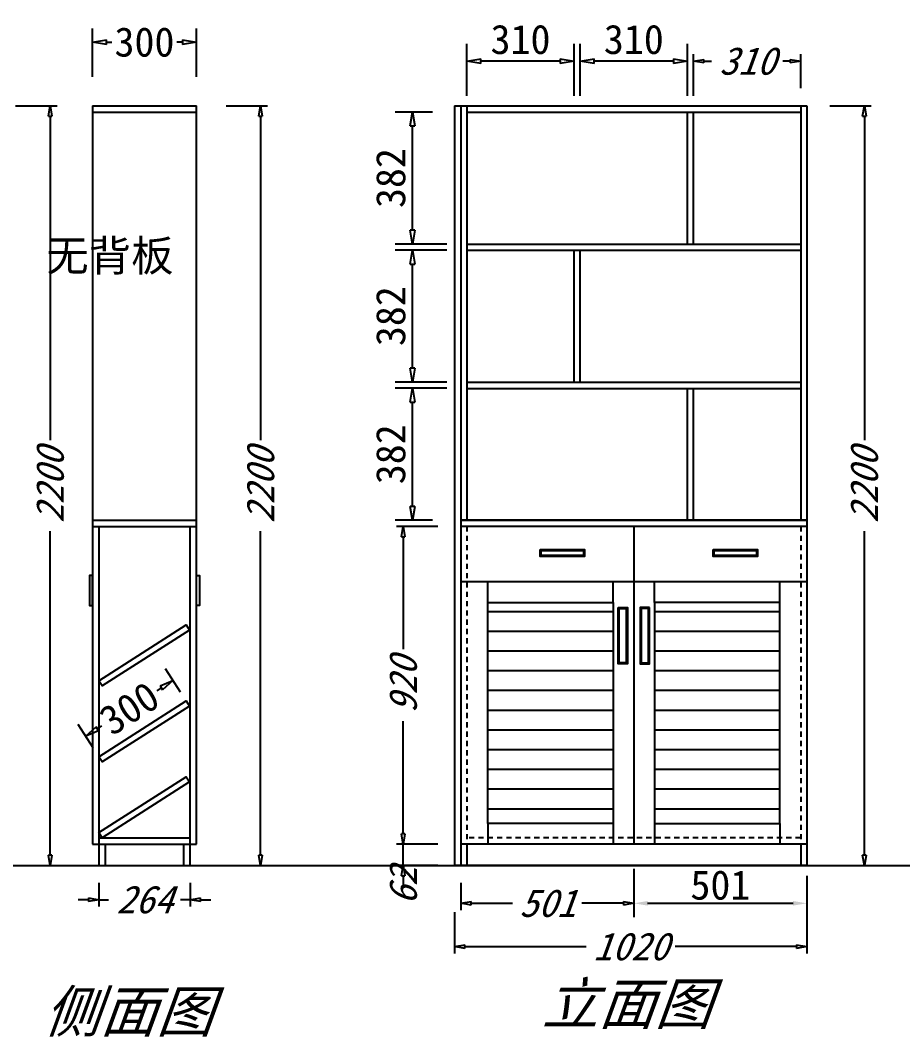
# Model space of a CAD drawing. Header units: millimetres. Extents: x 366509 to 398313, y -1245498 to -1202747.
# Drawn here: x 381936 to 384490, y -1237154 to -1234210 of the extents above; entities that cross this region are included whole.
import ezdxf

# ---------------------------------------------------------------- set-up
doc = ezdxf.new("R2010")
doc.units = ezdxf.units.MM
doc.header["$LTSCALE"] = 20
doc.linetypes.add('JIS_02_0.7', pattern=[1.35, 0.75, -0.6])
doc.layers.get('Defpoints').update_dxf_attribs({"color": 250})
doc.styles.get("Standard").update_dxf_attribs({"font": 'SimSun.ttf', "height": 85})
doc.styles.add('汉字', font='SimSun.ttf', dxfattribs={"oblique": 20, "height": 80})
doc.dimstyles.new('200', dxfattribs={"dimtxt": 90, "dimasz": 40, "dimexe": 50, "dimexo": 100, "dimgap": 20, "dimtad": 1, "dimdec": 0, "dimtxsty": 'Standard', "dimblk": 'CLOSEDBLANK', "dimcen": 100, "dimdle": 50, "dimclrd": 256, "dimclre": 256, "dimclrt": 256, "dimadec": 0, "dimazin": 0, "dimtfac": 1, "dimtdec": 0, "dimtmove": 2, "dimatfit": 3, "dimldrblk": 'CLOSEDBLANK', "dimfxl": 100, "dimfxlon": 1, "dimlwd": 25, "dimlwe": 25, "dimarcsym": 0})
doc.dimstyles.new('ISO-25', dxfattribs={"dimtxt": 2.5, "dimasz": 2.5, "dimexe": 1.25, "dimexo": 0.625, "dimtad": 1, "dimtxsty": 'Standard', "dimcen": 2.5, "dimadec": 0, "dimazin": 0, "dimtfac": 1, "dimtmove": 0, "dimatfit": 3, "dimfxl": 1, "dimarcsym": 0})
doc.dimstyles.get("Standard").update_dxf_attribs({"dimtxt": 0.18, "dimasz": 0.18, "dimexe": 0.18, "dimexo": 0.0625, "dimgap": 0.09, "dimtad": 0, "dimtih": 1, "dimtoh": 1, "dimdec": 4, "dimzin": 0, "dimdsep": 46, "dimtxsty": 'Standard', "dimcen": 0.09, "dimadec": 0, "dimazin": 0, "dimtfac": 1, "dimtdec": 4, "dimtofl": 0, "dimtmove": 0, "dimatfit": 3, "dimfxl": 1, "dimtolj": 1, "dimtzin": 0, "dimarcsym": 0})
doc.dimstyles.new('周文晶', dxfattribs={"dimtxt": 70, "dimasz": 40, "dimexe": 40, "dimexo": 30, "dimgap": 10, "dimtad": 0, "dimdec": 0, "dimtxsty": 'Standard', "dimblk": 'CLOSEDBLANK', "dimcen": 200, "dimclrd": 256, "dimclre": 256, "dimadec": 0, "dimazin": 0, "dimtfac": 1, "dimtdec": 0, "dimtmove": 0, "dimatfit": 3, "dimldrblk": 'CLOSEDBLANK', "dimfxl": 100, "dimfxlon": 1, "dimarcsym": 0})

# ---------------------------------------------------------------- blocks, each defined once
blk = doc.blocks.new('_ClosedBlank')
at = {"color": 0, "linetype": 'ByBlock', "lineweight": -2}
for p, q in [((-1, 0.167), (0, 0)), ((-1, 0.167), (-1, -0.167)), ((0, 0), (-1, -0.167))]:
    blk.add_line(p, q, dxfattribs=at)
blk = doc.blocks.new('*D1482')
at = {"lineweight": 25, "transparency": 16777216}
for p, q in [((382162.7, -1236708), (382162.7, -1236777.1)), ((382427.1, -1236708), (382427.1, -1236777.1)), ((382132.7, -1236757.1), (382102.7, -1236757.1)), ((382162.7, -1236757.1), (382190.3, -1236757.1)), ((382427.1, -1236757.1), (382399.5, -1236757.1)), ((382457.1, -1236757.1), (382487.1, -1236757.1))]:
    blk.add_line(p, q, dxfattribs=at)
at = {"layer": 'Defpoints', "color": 0, "transparency": 16777216}
for p in [(382162.7, -1236658), (382427.1, -1236658), (382427.1, -1236757.1)]:
    blk.add_point(p, dxfattribs=at)
at = {"lineweight": 25, "transparency": 16777216, "xscale": 30, "yscale": 30, "zscale": 30}
blk.add_blockref('_ClosedBlank', (382162.7, -1236757.1), dxfattribs=at)
at = {"lineweight": 25, "transparency": 16777216, "xscale": 30, "yscale": 30, "zscale": 30, "rotation": 180}
blk.add_blockref('_ClosedBlank', (382427.1, -1236757.1), dxfattribs=at)
at = {"lineweight": -3, "transparency": 16777216, "insert": (382294.9, -1236757.1), "char_height": 80, "attachment_point": 5, "style": '汉字'}
blk.add_mtext('264', dxfattribs=at)
blk = doc.blocks.new('*D1483')
at = {"lineweight": 25, "transparency": 16777216}
for p, q in [((382531, -1234458), (382651, -1234458)), ((382631, -1234488), (382631, -1235425.9)), ((382631, -1236628), (382631, -1235690.2)), ((382531, -1236658), (382651, -1236658))]:
    blk.add_line(p, q, dxfattribs=at)
at = {"layer": 'Defpoints', "color": 0, "transparency": 16777216}
for p in [(382445.1, -1234458), (382445.1, -1236658), (382631, -1236658)]:
    blk.add_point(p, dxfattribs=at)
at = {"lineweight": 25, "transparency": 16777216, "xscale": 30, "yscale": 30, "zscale": 30}
for p, rotation in [((382631, -1234458), 90), ((382631, -1236658), 270)]:
    blk.add_blockref('_ClosedBlank', p, dxfattribs=dict(at, rotation=rotation))
at = {"lineweight": -3, "transparency": 16777216, "insert": (382631, -1235558), "char_height": 80, "attachment_point": 5, "rotation": 90, "style": '汉字'}
blk.add_mtext('2200', dxfattribs=at)
blk = doc.blocks.new('*D1387')
at = {"lineweight": 25, "transparency": 16777216}
for p, q in [((381922, -1234458), (382042, -1234458)), ((382022, -1234488), (382022, -1235425.9)), ((382022, -1236628), (382022, -1235690.2)), ((381922, -1236658), (382042, -1236658))]:
    blk.add_line(p, q, dxfattribs=at)
at = {"layer": 'Defpoints', "color": 0, "transparency": 16777216}
for p in [(381855.6, -1234458), (381837.6, -1236658), (382022, -1236658)]:
    blk.add_point(p, dxfattribs=at)
at = {"lineweight": 25, "transparency": 16777216, "xscale": 30, "yscale": 30, "zscale": 30}
for p, rotation in [((382022, -1234458), 90), ((382022, -1236658), 270)]:
    blk.add_blockref('_ClosedBlank', p, dxfattribs=dict(at, rotation=rotation))
at = {"lineweight": -3, "transparency": 16777216, "insert": (382022, -1235558), "char_height": 80, "attachment_point": 5, "rotation": 90, "style": '汉字'}
blk.add_mtext('2200', dxfattribs=at)
blk = doc.blocks.new('*D1393')
at = {"lineweight": -2, "transparency": 16777216}
for p, q in [((382399.1, -1236155.8), (382355.8, -1236088.2)), ((382343.7, -1236143.5), (382330.3, -1236152.1)), ((382146.5, -1236317.6), (382103.2, -1236250.1)), ((382158.5, -1236262.2), (382171.9, -1236253.6))]:
    blk.add_line(p, q, dxfattribs=at)
at = {"layer": 'Defpoints', "color": 0, "transparency": 16777216}
for p in [(382377.4, -1236121.9), (382415.3, -1236181), (382162.7, -1236342.9)]:
    blk.add_point(p, dxfattribs=at)
at = {"lineweight": -2, "transparency": 16777216, "xscale": 40, "yscale": 40, "zscale": 40}
for p, rotation in [((382377.4, -1236121.9), 32.65196531533646), ((382124.8, -1236283.7), 212.6519653153365)]:
    blk.add_blockref('_ClosedBlank', p, dxfattribs=dict(at, rotation=rotation))
at = {"color": 0, "transparency": 16777216, "insert": (382251.1, -1236202.8), "char_height": 85, "attachment_point": 5, "rotation": 32.652}
blk.add_mtext('300', dxfattribs=at)
blk = doc.blocks.new('*D1396')
at = {"lineweight": -2, "transparency": 16777216}
for p, q in [((382144.7, -1234373.4), (382144.7, -1234233.4)), ((382445.1, -1234373.4), (382445.1, -1234233.4)), ((382184.7, -1234273.4), (382200.8, -1234273.4)), ((382405.1, -1234273.4), (382388.9, -1234273.4))]:
    blk.add_line(p, q, dxfattribs=at)
at = {"layer": 'Defpoints', "color": 0, "transparency": 16777216}
for p in [(382445.1, -1234273.4), (382144.7, -1234458), (382445.1, -1234458)]:
    blk.add_point(p, dxfattribs=at)
at = {"lineweight": -2, "transparency": 16777216, "xscale": 40, "yscale": 40, "zscale": 40, "rotation": 180}
blk.add_blockref('_ClosedBlank', (382144.7, -1234273.4), dxfattribs=at)
at = {"lineweight": -2, "transparency": 16777216, "xscale": 40, "yscale": 40, "zscale": 40}
blk.add_blockref('_ClosedBlank', (382445.1, -1234273.4), dxfattribs=at)
at = {"color": 0, "transparency": 16777216, "insert": (382294.9, -1234273.4), "char_height": 85, "attachment_point": 5}
blk.add_mtext('300', dxfattribs=at)
blk = doc.blocks.new('*D1397')
at = {"lineweight": 25, "transparency": 16777216}
for p, q in [((383044, -1236566), (383044, -1236536)), ((383144, -1236596), (383024, -1236596)), ((383044, -1236658), (383044, -1236596)), ((383144, -1236658), (383024, -1236658)), ((383044, -1236688), (383044, -1236718))]:
    blk.add_line(p, q, dxfattribs=at)
at = {"layer": 'Defpoints', "color": 0, "transparency": 16777216}
for p in [(383044, -1236596), (383228.4, -1236596), (383210.4, -1236658)]:
    blk.add_point(p, dxfattribs=at)
at = {"lineweight": 25, "transparency": 16777216, "xscale": 30, "yscale": 30, "zscale": 30}
for p, rotation in [((383044, -1236596), 270), ((383044, -1236658), 90)]:
    blk.add_blockref('_ClosedBlank', p, dxfattribs=dict(at, rotation=rotation))
at = {"lineweight": -3, "transparency": 16777216, "insert": (383044, -1236718), "char_height": 80, "attachment_point": 5, "rotation": 90, "style": '汉字'}
blk.add_mtext('62', dxfattribs=at)
blk = doc.blocks.new('*D1398')
at = {"lineweight": 25, "transparency": 16777216}
for p, q in [((383144, -1235676), (383024, -1235676)), ((383044, -1235706), (383044, -1236031.9)), ((383044, -1236566), (383044, -1236240.2)), ((383144, -1236596), (383024, -1236596))]:
    blk.add_line(p, q, dxfattribs=at)
at = {"layer": 'Defpoints', "color": 0, "transparency": 16777216}
for p in [(383044, -1235676), (383228.4, -1235676), (383228.4, -1236596)]:
    blk.add_point(p, dxfattribs=at)
at = {"lineweight": 25, "transparency": 16777216, "xscale": 30, "yscale": 30, "zscale": 30}
for p, rotation in [((383044, -1235676), 90), ((383044, -1236596), 270)]:
    blk.add_blockref('_ClosedBlank', p, dxfattribs=dict(at, rotation=rotation))
at = {"lineweight": -3, "transparency": 16777216, "insert": (383044, -1236136), "char_height": 80, "attachment_point": 5, "rotation": 90, "style": '汉字'}
blk.add_mtext('920', dxfattribs=at)
blk = doc.blocks.new('*D1399')
at = {"lineweight": 25, "transparency": 16777216}
for p, q in [((383884.4, -1234428.4), (383884.4, -1234308.4)), ((384194.4, -1234407.1), (384194.4, -1234308.4)), ((383914.4, -1234328.4), (383936.1, -1234328.4)), ((384164.4, -1234328.4), (384142.6, -1234328.4))]:
    blk.add_line(p, q, dxfattribs=at)
at = {"layer": 'Defpoints', "color": 0, "transparency": 16777216}
for p in [(384194.4, -1234328.4), (384194.4, -1234457.1), (383884.4, -1234858)]:
    blk.add_point(p, dxfattribs=at)
at = {"lineweight": 25, "transparency": 16777216, "xscale": 30, "yscale": 30, "zscale": 30, "rotation": 180}
blk.add_blockref('_ClosedBlank', (383884.4, -1234328.4), dxfattribs=at)
at = {"lineweight": 25, "transparency": 16777216, "xscale": 30, "yscale": 30, "zscale": 30}
blk.add_blockref('_ClosedBlank', (384194.4, -1234328.4), dxfattribs=at)
at = {"lineweight": -3, "transparency": 16777216, "insert": (384039.4, -1234328.4), "char_height": 80, "attachment_point": 5, "style": '汉字'}
blk.add_mtext('310', dxfattribs=at)
blk = doc.blocks.new('*D1400')
at = {"lineweight": 25, "transparency": 16777216}
for p, q in [((383192.4, -1236793.1), (383192.4, -1236913.1)), ((384212.4, -1236793.1), (384212.4, -1236913.1)), ((383222.4, -1236893.1), (383573.8, -1236893.1)), ((384182.4, -1236893.1), (383831, -1236893.1))]:
    blk.add_line(p, q, dxfattribs=at)
at = {"layer": 'Defpoints', "color": 0, "transparency": 16777216}
for p in [(383192.4, -1236658), (384212.4, -1236658), (384212.4, -1236893.1)]:
    blk.add_point(p, dxfattribs=at)
at = {"lineweight": 25, "transparency": 16777216, "xscale": 30, "yscale": 30, "zscale": 30, "rotation": 180}
blk.add_blockref('_ClosedBlank', (383192.4, -1236893.1), dxfattribs=at)
at = {"lineweight": 25, "transparency": 16777216, "xscale": 30, "yscale": 30, "zscale": 30}
blk.add_blockref('_ClosedBlank', (384212.4, -1236893.1), dxfattribs=at)
at = {"lineweight": -3, "transparency": 16777216, "insert": (383702.4, -1236893.1), "char_height": 80, "attachment_point": 5, "style": '汉字'}
blk.add_mtext('1020', dxfattribs=at)
blk = doc.blocks.new('*D1401')
at = {"lineweight": 25, "transparency": 16777216}
for p, q in [((384278.7, -1234458), (384398.7, -1234458)), ((384378.7, -1234488), (384378.7, -1235425.9)), ((384378.7, -1236628), (384378.7, -1235690.2)), ((384278.7, -1236658), (384398.7, -1236658))]:
    blk.add_line(p, q, dxfattribs=at)
at = {"layer": 'Defpoints', "color": 0, "transparency": 16777216}
for p in [(384212.4, -1234458), (384194.4, -1236658), (384378.7, -1236658)]:
    blk.add_point(p, dxfattribs=at)
at = {"lineweight": 25, "transparency": 16777216, "xscale": 30, "yscale": 30, "zscale": 30}
for p, rotation in [((384378.7, -1234458), 90), ((384378.7, -1236658), 270)]:
    blk.add_blockref('_ClosedBlank', p, dxfattribs=dict(at, rotation=rotation))
at = {"lineweight": -3, "transparency": 16777216, "insert": (384378.7, -1235558), "char_height": 80, "attachment_point": 5, "rotation": 90, "style": '汉字'}
blk.add_mtext('2200', dxfattribs=at)
blk = doc.blocks.new('*D1402')
at = {"lineweight": 25, "transparency": 16777216}
for p, q in [((383711.4, -1236667.6), (383711.4, -1236787.6)), ((383210.4, -1236708), (383210.4, -1236787.6)), ((383240.4, -1236767.6), (383360.5, -1236767.6)), ((383681.4, -1236767.6), (383561.2, -1236767.6))]:
    blk.add_line(p, q, dxfattribs=at)
at = {"layer": 'Defpoints', "color": 0, "transparency": 16777216}
for p in [(383711.4, -1236596), (383210.4, -1236658), (383210.4, -1236767.6)]:
    blk.add_point(p, dxfattribs=at)
at = {"lineweight": 25, "transparency": 16777216, "xscale": 30, "yscale": 30, "zscale": 30, "rotation": 180}
blk.add_blockref('_ClosedBlank', (383210.4, -1236767.6), dxfattribs=at)
at = {"lineweight": 25, "transparency": 16777216, "xscale": 30, "yscale": 30, "zscale": 30}
blk.add_blockref('_ClosedBlank', (383711.4, -1236767.6), dxfattribs=at)
at = {"lineweight": -3, "transparency": 16777216, "insert": (383460.9, -1236767.6), "char_height": 80, "attachment_point": 5, "style": '汉字'}
blk.add_mtext('501', dxfattribs=at)
blk = doc.blocks.new('*D1403')
at = {"lineweight": 25, "transparency": 16777216}
for p, q in [((383556.4, -1234428.4), (383556.4, -1234278.4)), ((383866.4, -1234428.4), (383866.4, -1234278.4)), ((383826.4, -1234328.4), (383596.4, -1234328.4))]:
    blk.add_line(p, q, dxfattribs=at)
at = {"layer": 'Defpoints', "color": 0, "transparency": 16777216}
for p in [(383556.4, -1234328.4), (383556.4, -1234876), (383866.4, -1234858)]:
    blk.add_point(p, dxfattribs=at)
at = {"lineweight": 25, "transparency": 16777216, "xscale": 40, "yscale": 40, "zscale": 40, "rotation": 180}
blk.add_blockref('_ClosedBlank', (383556.4, -1234328.4), dxfattribs=at)
at = {"lineweight": 25, "transparency": 16777216, "xscale": 40, "yscale": 40, "zscale": 40}
blk.add_blockref('_ClosedBlank', (383866.4, -1234328.4), dxfattribs=at)
at = {"lineweight": -3, "transparency": 16777216, "insert": (383711.4, -1234265.9), "char_height": 85, "attachment_point": 5}
blk.add_mtext('310', dxfattribs=at)
blk = doc.blocks.new('*D1404')
at = {"lineweight": 25, "transparency": 16777216}
for p, q in [((383228.4, -1234428.4), (383228.4, -1234278.4)), ((383538.4, -1234428.4), (383538.4, -1234278.4)), ((383498.4, -1234328.4), (383268.4, -1234328.4))]:
    blk.add_line(p, q, dxfattribs=at)
at = {"layer": 'Defpoints', "color": 0, "transparency": 16777216}
for p in [(383228.4, -1234328.4), (383538.4, -1234858), (383228.4, -1235538)]:
    blk.add_point(p, dxfattribs=at)
at = {"lineweight": 25, "transparency": 16777216, "xscale": 40, "yscale": 40, "zscale": 40, "rotation": 180}
blk.add_blockref('_ClosedBlank', (383228.4, -1234328.4), dxfattribs=at)
at = {"lineweight": 25, "transparency": 16777216, "xscale": 40, "yscale": 40, "zscale": 40}
blk.add_blockref('_ClosedBlank', (383538.4, -1234328.4), dxfattribs=at)
at = {"lineweight": -3, "transparency": 16777216, "insert": (383383.4, -1234265.9), "char_height": 85, "attachment_point": 5}
blk.add_mtext('310', dxfattribs=at)
blk = doc.blocks.new('*D1405')
at = {"lineweight": 25, "transparency": 16777216}
for p, q in [((383170.5, -1235276), (383020.5, -1235276)), ((383070.5, -1235618), (383070.5, -1235316)), ((383128.4, -1235658), (383020.5, -1235658))]:
    blk.add_line(p, q, dxfattribs=at)
at = {"layer": 'Defpoints', "color": 0, "transparency": 16777216}
for p in [(383070.5, -1235276), (383538.4, -1235276), (383228.4, -1235658)]:
    blk.add_point(p, dxfattribs=at)
at = {"lineweight": 25, "transparency": 16777216, "xscale": 40, "yscale": 40, "zscale": 40}
for p, rotation in [((383070.5, -1235276), 90), ((383070.5, -1235658), 270)]:
    blk.add_blockref('_ClosedBlank', p, dxfattribs=dict(at, rotation=rotation))
at = {"lineweight": -3, "transparency": 16777216, "insert": (383008, -1235467), "char_height": 85, "attachment_point": 5, "rotation": 90}
blk.add_mtext('382', dxfattribs=at)
blk = doc.blocks.new('*D1406')
at = {"lineweight": 25, "transparency": 16777216}
for p, q in [((383170.5, -1234876), (383020.5, -1234876)), ((383070.5, -1235218), (383070.5, -1234916)), ((383170.5, -1235258), (383020.5, -1235258))]:
    blk.add_line(p, q, dxfattribs=at)
at = {"layer": 'Defpoints', "color": 0, "transparency": 16777216}
for p in [(383070.5, -1234876), (383538.4, -1234876), (383538.4, -1235258)]:
    blk.add_point(p, dxfattribs=at)
at = {"lineweight": 25, "transparency": 16777216, "xscale": 40, "yscale": 40, "zscale": 40}
for p, rotation in [((383070.5, -1234876), 90), ((383070.5, -1235258), 270)]:
    blk.add_blockref('_ClosedBlank', p, dxfattribs=dict(at, rotation=rotation))
at = {"lineweight": -3, "transparency": 16777216, "insert": (383008, -1235067), "char_height": 85, "attachment_point": 5, "rotation": 90}
blk.add_mtext('382', dxfattribs=at)
blk = doc.blocks.new('*D1488')
at = {"lineweight": 25, "transparency": 16777216}
for p, q in [((383128.4, -1234476), (383020.5, -1234476)), ((383070.5, -1234818), (383070.5, -1234516)), ((383170.5, -1234858), (383020.5, -1234858))]:
    blk.add_line(p, q, dxfattribs=at)
at = {"layer": 'Defpoints', "color": 0, "transparency": 16777216}
for p in [(383070.5, -1234476), (383228.4, -1234476), (383538.4, -1234858)]:
    blk.add_point(p, dxfattribs=at)
at = {"lineweight": 25, "transparency": 16777216, "xscale": 40, "yscale": 40, "zscale": 40}
for p, rotation in [((383070.5, -1234476), 90), ((383070.5, -1234858), 270)]:
    blk.add_blockref('_ClosedBlank', p, dxfattribs=dict(at, rotation=rotation))
at = {"lineweight": -3, "transparency": 16777216, "insert": (383008, -1234667), "char_height": 85, "attachment_point": 5, "rotation": 90}
blk.add_mtext('382', dxfattribs=at)
blk = doc.blocks.new('*D1407')
at = {"color": 0, "lineweight": -2, "transparency": 16777216}
for p, q in [((383711.4, -1236667.6), (383711.4, -1236807.6)), ((384212.4, -1236688), (384212.4, -1236807.6)), ((383751.4, -1236767.6), (384172.4, -1236767.6))]:
    blk.add_line(p, q, dxfattribs=at)
at = {"color": 0, "transparency": 16777216}
for points in [[(383751.4, -1236760.9), (383751.4, -1236774.2), (383711.4, -1236767.6)], [(384172.4, -1236760.9), (384172.4, -1236774.2), (384212.4, -1236767.6)]]:
    blk.add_solid(points, dxfattribs=at)
at = {"layer": 'Defpoints', "color": 0, "transparency": 16777216}
for p in [(383711.4, -1236596), (384212.4, -1236658), (384212.4, -1236767.6)]:
    blk.add_point(p, dxfattribs=at)
at = {"color": 0, "lineweight": -3, "transparency": 16777216, "insert": (383961.9, -1236715.1), "char_height": 85, "attachment_point": 5}
blk.add_mtext('501', dxfattribs=at)

msp = doc.modelspace()

# ---------------------------------------------------------------- hatches: boundary and pattern name
at = {"lineweight": -3}
h = msp.add_hatch(dxfattribs=at)
h.set_pattern_fill('LINE', color=250, scale=18, style=0)
h.set_pattern_definition([(0, (262291.627, -1228606.83), (0, 57.15), [])])
h.paths.add_polyline_path([(384134.352, -1235896.036), (383771.352, -1235896.036), (383771.352, -1236536.036), (384134.352, -1236536.036)])
h.paths.add_polyline_path([(383288.352, -1235896.036), (383288.352, -1236536.036), (383651.352, -1236536.036), (383651.352, -1235896.036)])

# ---------------------------------------------------------------- linework, layer by layer
for p, q in [((382144.698, -1234458.036), (382445.086, -1234458.036)), ((382144.698, -1234458.036), (382144.698, -1236596.036)), ((382445.086, -1236596.036), (382445.086, -1234458.036)), ((383192.352, -1234458.036), (383192.352, -1236658.036)), ((383192.352, -1234458.036), (384212.352, -1234458.036)), ((383210.352, -1234458.036), (383210.352, -1236658.036)), ((383228.352, -1234458.036), (383228.352, -1235658.036)), ((384194.352, -1234458.036), (384194.352, -1235658.036)), ((384212.352, -1234458.036), (384212.352, -1236658.036)), ((382144.698, -1234476.036), (382445.086, -1234476.036)), ((383228.352, -1234476.036), (384194.352, -1234476.036)), ((383866.352, -1234858.036), (383866.352, -1234476.036)), ((383884.352, -1234858.036), (383884.352, -1234476.036)), ((383228.352, -1234858.036), (384194.352, -1234858.036)), ((383228.352, -1234876.036), (384194.352, -1234876.036)), ((383538.352, -1235258.036), (383538.352, -1234876.036)), ((383556.352, -1235258.036), (383556.352, -1234876.036)), ((383228.352, -1235258.036), (384194.352, -1235258.036)), ((383228.352, -1235276.036), (384194.352, -1235276.036)), ((383866.352, -1235658.036), (383866.352, -1235276.036)), ((383884.352, -1235658.036), (383884.352, -1235276.036)), ((382144.698, -1235658.036), (382445.086, -1235658.036)), ((382144.698, -1235676.036), (382445.086, -1235676.036)), ((382162.698, -1235676.036), (382162.698, -1236658.036)), ((382427.086, -1236658.036), (382427.086, -1235676.036)), ((384212.352, -1235658.036), (383210.352, -1235658.036)), ((383210.352, -1235658.036), (384212.352, -1235658.036)), ((384212.352, -1235676.036), (383210.352, -1235676.036)), ((383711.352, -1235676.036), (383711.352, -1236596.036)), ((384212.352, -1235836.036), (383210.352, -1235836.036)), ((383288.352, -1235896.036), (383288.352, -1235836.036)), ((383651.352, -1235896.036), (383651.352, -1235836.036)), ((383771.352, -1235896.036), (383771.352, -1235836.036)), ((384134.352, -1235896.036), (384134.352, -1235836.036)), ((383288.352, -1236536.036), (383288.352, -1236596.036)), ((383651.352, -1236536.036), (383651.352, -1236596.036)), ((383771.352, -1236536.036), (383771.352, -1236596.036)), ((384134.352, -1236536.036), (384134.352, -1236596.036)), ((382162.698, -1236578.036), (382427.086, -1236578.036)), ((382144.698, -1236596.036), (382445.086, -1236596.036)), ((382180.698, -1236596.036), (382180.698, -1236658.036)), ((382409.086, -1236658.036), (382409.086, -1236596.036)), ((384212.352, -1236596.036), (383210.352, -1236596.036)), ((384194.352, -1236596.036), (384194.352, -1236658.036)), ((382162.698, -1236658.036), (382427.086, -1236658.036)), ((384212.352, -1236658.036), (383210.352, -1236658.036))]:
    msp.add_line(p, q, dxfattribs=at)
at = {"color": 250, "linetype": 'JIS_02_0.7', "lineweight": -3}
for p, q in [((383228.352, -1235676.036), (383228.352, -1236596.036)), ((384194.352, -1235676.036), (384194.352, -1236596.036)), ((384194.352, -1236578.036), (383228.352, -1236578.036))]:
    msp.add_line(p, q, dxfattribs=at)
for p, q in [((383228.352, -1236596.036), (383228.352, -1236658.036)), ((366509.141, -1236658.036), (398312.891, -1236658.036)), ((383210.352, -1236658.036), (383192.352, -1236658.036))]:
    msp.add_line(p, q)
for points in [[(383439.93, -1235742.625), (383568.313, -1235742.625), (383568.313, -1235763.43), (383439.93, -1235763.43)], [(383442.93, -1235745.625), (383565.313, -1235745.625), (383565.313, -1235760.43), (383442.93, -1235760.43)], [(383940.93, -1235742.625), (384069.313, -1235742.625), (384069.313, -1235763.43), (383940.93, -1235763.43)], [(383943.93, -1235745.625), (384066.313, -1235745.625), (384066.313, -1235760.43), (383943.93, -1235760.43)], [(382144.698, -1235817.668), (382135.369, -1235817.668), (382135.369, -1235905.246), (382144.698, -1235905.246)], [(382445.086, -1235817.668), (382454.415, -1235817.668), (382454.415, -1235905.246), (382445.086, -1235905.246)]]:
    msp.add_lwpolyline(points, close=True)
at = {"lineweight": -3}
for points in [[(383288.352, -1235896.036), (383651.352, -1235896.036), (383651.352, -1236536.036), (383288.352, -1236536.036)], [(383666.056, -1235910.857), (383692.623, -1235910.857), (383692.623, -1236074.368), (383666.056, -1236074.368)], [(383756.647, -1235910.857), (383730.08, -1235910.857), (383730.08, -1236074.368), (383756.647, -1236074.368)], [(384134.352, -1235896.036), (383771.352, -1235896.036), (383771.352, -1236536.036), (384134.352, -1236536.036)], [(383669.056, -1235913.857), (383689.623, -1235913.857), (383689.623, -1236071.368), (383669.056, -1236071.368)], [(383753.647, -1235913.857), (383733.08, -1235913.857), (383733.08, -1236071.368), (383753.647, -1236071.368)]]:
    msp.add_lwpolyline(points, close=True, dxfattribs=at)
for points in [[(382162.698, -1236122.881), (382415.287, -1235961.02), (382424.999, -1235976.175), (382172.41, -1236138.036), (382162.698, -1236122.881)], [(382162.698, -1236342.881), (382415.287, -1236181.02), (382424.999, -1236196.175), (382172.41, -1236358.036), (382162.698, -1236342.881)], [(382162.698, -1236562.881), (382415.287, -1236401.02), (382424.999, -1236416.175), (382172.41, -1236578.036), (382162.698, -1236562.881)]]:
    msp.add_lwpolyline(points)

# ---------------------------------------------------------------- texts
at = {"lineweight": -3, "insert": (382010.765, -1234846.657), "char_height": 90, "width": 545.64139, "attachment_point": 1}
msp.add_mtext('无背板', dxfattribs=at)
at = {"color": 0, "char_height": 120, "width": 1293.93172, "attachment_point": 1, "style": '汉字'}
for s, insert in [('立面图', (383444.885, -1236998.134)), ('侧面图', (382001.932, -1237020.759))]:
    msp.add_mtext(s, dxfattribs=dict(at, insert=insert))

# ---------------------------------------------------------------- dimensions: what is measured, and where the dimension line sits
dim = msp.add_linear_dim(base=(382445.086, -1234273.391), p1=(382144.698, -1234458.036), p2=(382445.086, -1234458.036), dimstyle='周文晶')
dim.commit()
dim.dimension.update_dxf_attribs({"geometry": '*D1396', "text_midpoint": (382294.892, -1234273.391)})
at = {"lineweight": -3}
for base, p1, p2, picture, middle in [((383228.352, -1234328.429), (383538.352, -1234858.036), (383228.352, -1235537.966), '*D1404', (383383.352, -1234265.929)), ((383556.352, -1234328.429), (383866.352, -1234858.036), (383556.352, -1234876.036), '*D1403', (383711.352, -1234265.929))]:
    dim = msp.add_linear_dim(base=base, p1=p1, p2=p2, dimstyle='200', dxfattribs=at)
    dim.commit()
    dim.dimension.update_dxf_attribs({"geometry": picture, "text_midpoint": middle})
for base, p1, p2, dimstyle, override, picture, middle in [((384194.352, -1234328.429), (383884.352, -1234858.036), (384194.352, -1234457.1), 'Standard', {"dimtxt": 80, "dimasz": 30, "dimexe": 20, "dimexo": 50, "dimgap": 10, "dimtih": 0, "dimtoh": 0, "dimdec": 0, "dimzin": 8, "dimtxsty": '汉字', "dimblk": 'ClosedBlank', "dimcen": 2.5, "dimclrd": 256, "dimclre": 256, "dimclrt": 256, "dimtdec": 0, "dimtofl": 1, "dimtmove": 1, "dimldrblk": 'ClosedBlank', "dimfxl": 100, "dimfxlon": 1, "dimtolj": 0, "dimtzin": 8, "dimlwd": 25, "dimlwe": 25, "dimarcsym": 1}, '*D1399', (384039.352, -1234328.429)), ((384212.352, -1236767.58), (383711.352, -1236596.036), (384212.352, -1236658.036), 'ISO-25', {"dimtxt": 70, "dimasz": 40, "dimexe": 40, "dimexo": 30, "dimgap": 10, "dimfxl": 100, "dimfxlon": 1}, '*D1407', (383961.852, -1236715.08)), ((382427.086, -1236757.066), (382162.698, -1236658.036), (382427.086, -1236658.036), 'Standard', {"dimtxt": 80, "dimasz": 30, "dimexe": 20, "dimexo": 50, "dimgap": 10, "dimtih": 0, "dimtoh": 0, "dimdec": 0, "dimzin": 8, "dimtxsty": '汉字', "dimblk": 'ClosedBlank', "dimcen": 2.5, "dimclrd": 256, "dimclre": 256, "dimclrt": 256, "dimtdec": 0, "dimtofl": 1, "dimtmove": 1, "dimldrblk": 'ClosedBlank', "dimfxl": 100, "dimfxlon": 1, "dimtolj": 0, "dimtzin": 8, "dimlwd": 25, "dimlwe": 25, "dimarcsym": 1}, '*D1482', (382294.892, -1236757.066)), ((384212.352, -1236893.138), (383192.352, -1236658.036), (384212.352, -1236658.036), 'Standard', {"dimtxt": 80, "dimasz": 30, "dimexe": 20, "dimexo": 50, "dimgap": 10, "dimtih": 0, "dimtoh": 0, "dimdec": 0, "dimzin": 8, "dimtxsty": '汉字', "dimblk": 'ClosedBlank', "dimcen": 2.5, "dimclrd": 256, "dimclre": 256, "dimclrt": 256, "dimtdec": 0, "dimtofl": 1, "dimtmove": 1, "dimldrblk": 'ClosedBlank', "dimfxl": 100, "dimfxlon": 1, "dimtolj": 0, "dimtzin": 8, "dimlwd": 25, "dimlwe": 25, "dimarcsym": 1}, '*D1400', (383702.352, -1236893.138))]:
    dim = msp.add_linear_dim(base=base, p1=p1, p2=p2, dimstyle=dimstyle, override=override, dxfattribs=at)
    dim.commit()
    dim.dimension.update_dxf_attribs({"geometry": picture, "text_midpoint": middle})
for base, p1, p2, angle, picture, middle in [((382021.996, -1236658.036), (381855.633, -1234458.036), (381837.633, -1236658.036), 90, '*D1387', (382021.996, -1235558.036)), ((382630.983, -1236658.036), (382445.086, -1234458.036), (382445.086, -1236658.036), 90, '*D1483', (382630.983, -1235558.036)), ((384378.715, -1236658.036), (384212.352, -1234458.036), (384194.352, -1236658.036), 90, '*D1401', (384378.715, -1235558.036)), ((383043.989, -1235676.036), (383228.352, -1236596.036), (383228.352, -1235676.036), 270, '*D1398', (383043.989, -1236136.036)), ((383210.352, -1236767.58), (383711.352, -1236596.036), (383210.352, -1236658.036), 180, '*D1402', (383460.852, -1236767.58))]:
    dim = msp.add_linear_dim(base=base, p1=p1, p2=p2, angle=angle, dimstyle='Standard', override={"dimtxt": 80, "dimasz": 30, "dimexe": 20, "dimexo": 50, "dimgap": 10, "dimtih": 0, "dimtoh": 0, "dimdec": 0, "dimzin": 8, "dimtxsty": '汉字', "dimblk": 'ClosedBlank', "dimcen": 2.5, "dimclrd": 256, "dimclre": 256, "dimclrt": 256, "dimtdec": 0, "dimtofl": 1, "dimtmove": 1, "dimldrblk": 'ClosedBlank', "dimfxl": 100, "dimfxlon": 1, "dimtolj": 0, "dimtzin": 8, "dimlwd": 25, "dimlwe": 25, "dimarcsym": 1}, dxfattribs=at)
    dim.commit()
    dim.dimension.update_dxf_attribs({"geometry": picture, "text_midpoint": middle})
for base, p1, p2, picture, middle in [((383070.549, -1234476.036), (383538.352, -1234858.036), (383228.352, -1234476.036), '*D1488', (383008.049, -1234667.036)), ((383070.549, -1234876.036), (383538.352, -1235258.036), (383538.352, -1234876.036), '*D1406', (383008.049, -1235067.036)), ((383070.549, -1235276.036), (383228.352, -1235658.036), (383538.352, -1235276.036), '*D1405', (383008.049, -1235467.036))]:
    dim = msp.add_linear_dim(base=base, p1=p1, p2=p2, angle=90, dimstyle='200', dxfattribs=at)
    dim.commit()
    dim.dimension.update_dxf_attribs({"geometry": picture, "text_midpoint": middle})
dim = msp.add_aligned_dim(p1=(382162.698, -1236342.881), p2=(382415.287, -1236181.02), distance=70.247, dimstyle='周文晶')
dim.commit()
dim.dimension.update_dxf_attribs({"geometry": '*D1393', "text_midpoint": (382251.092, -1236202.805)})
dim = msp.add_linear_dim(base=(383043.989, -1236596.036), p1=(383210.352, -1236658.036), p2=(383228.352, -1236596.036), angle=270, dimstyle='Standard', override={"dimtxt": 80, "dimasz": 30, "dimexe": 20, "dimexo": 50, "dimgap": 10, "dimtih": 0, "dimtoh": 0, "dimdec": 0, "dimzin": 8, "dimtxsty": '汉字', "dimblk": 'ClosedBlank', "dimcen": 2.5, "dimclrd": 256, "dimclre": 256, "dimclrt": 256, "dimtdec": 0, "dimtofl": 1, "dimtmove": 1, "dimldrblk": 'ClosedBlank', "dimfxl": 100, "dimfxlon": 1, "dimtolj": 0, "dimtzin": 8, "dimlwd": 25, "dimlwe": 25, "dimarcsym": 1}, dxfattribs=at)
dim.commit()
dim.dimension.update_dxf_attribs({"geometry": '*D1397', "text_midpoint": (383043.989, -1236718.036), "dimtype": 128})

doc.saveas('drawing.dxf')
